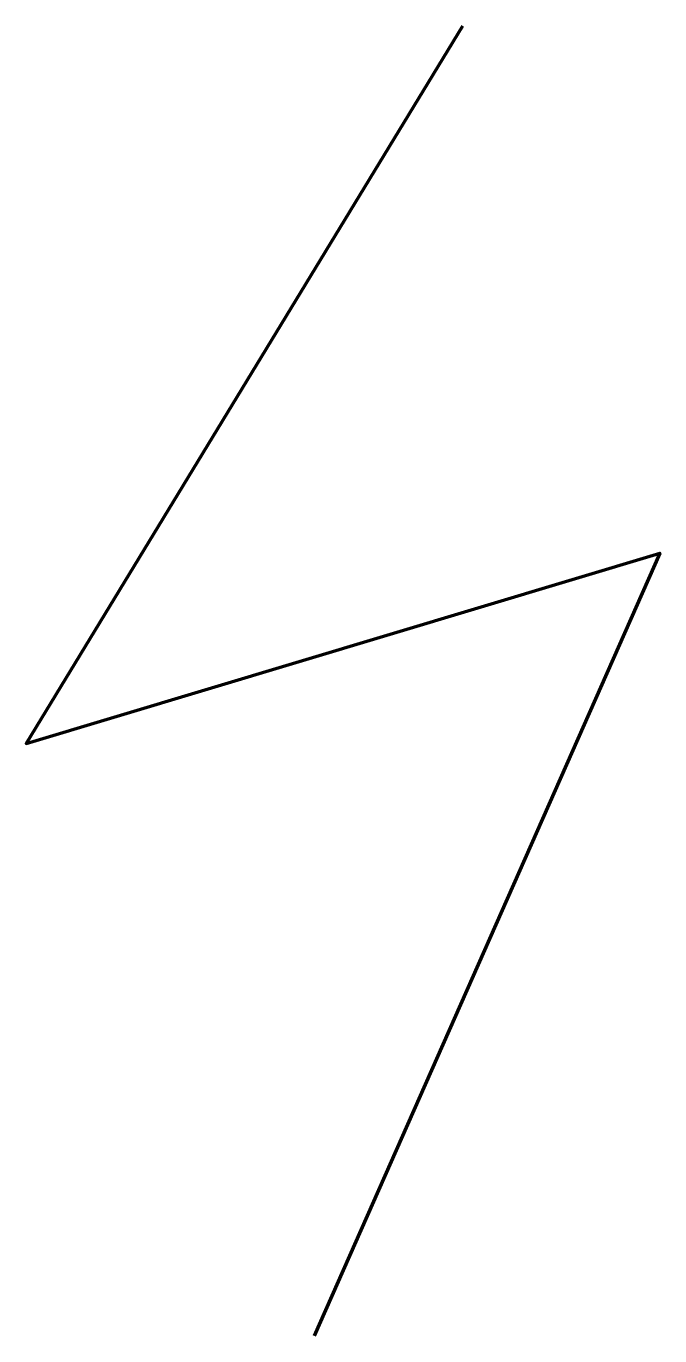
# Model space of a CAD drawing. Extents: x 26.69 to 31.25, y -11.27 to -1.84.
import ezdxf

# ---------------------------------------------------------------- set-up
doc = ezdxf.new("R2010")
doc.units = 0
doc.header["$MEASUREMENT"] = 0
doc.layers.add('avada_kedavra_path', color=7, linetype='Continuous', lineweight=0)

msp = doc.modelspace()

# ---------------------------------------------------------------- linework, layer by layer
at = {"layer": 'avada_kedavra_path', "color": 7, "lineweight": 140}
msp.add_lwpolyline([(29.8304, -1.8389), (26.6875, -7.0037), (31.2516, -5.6337), (28.7608, -11.2676)], dxfattribs=at)

doc.saveas('drawing.dxf')
